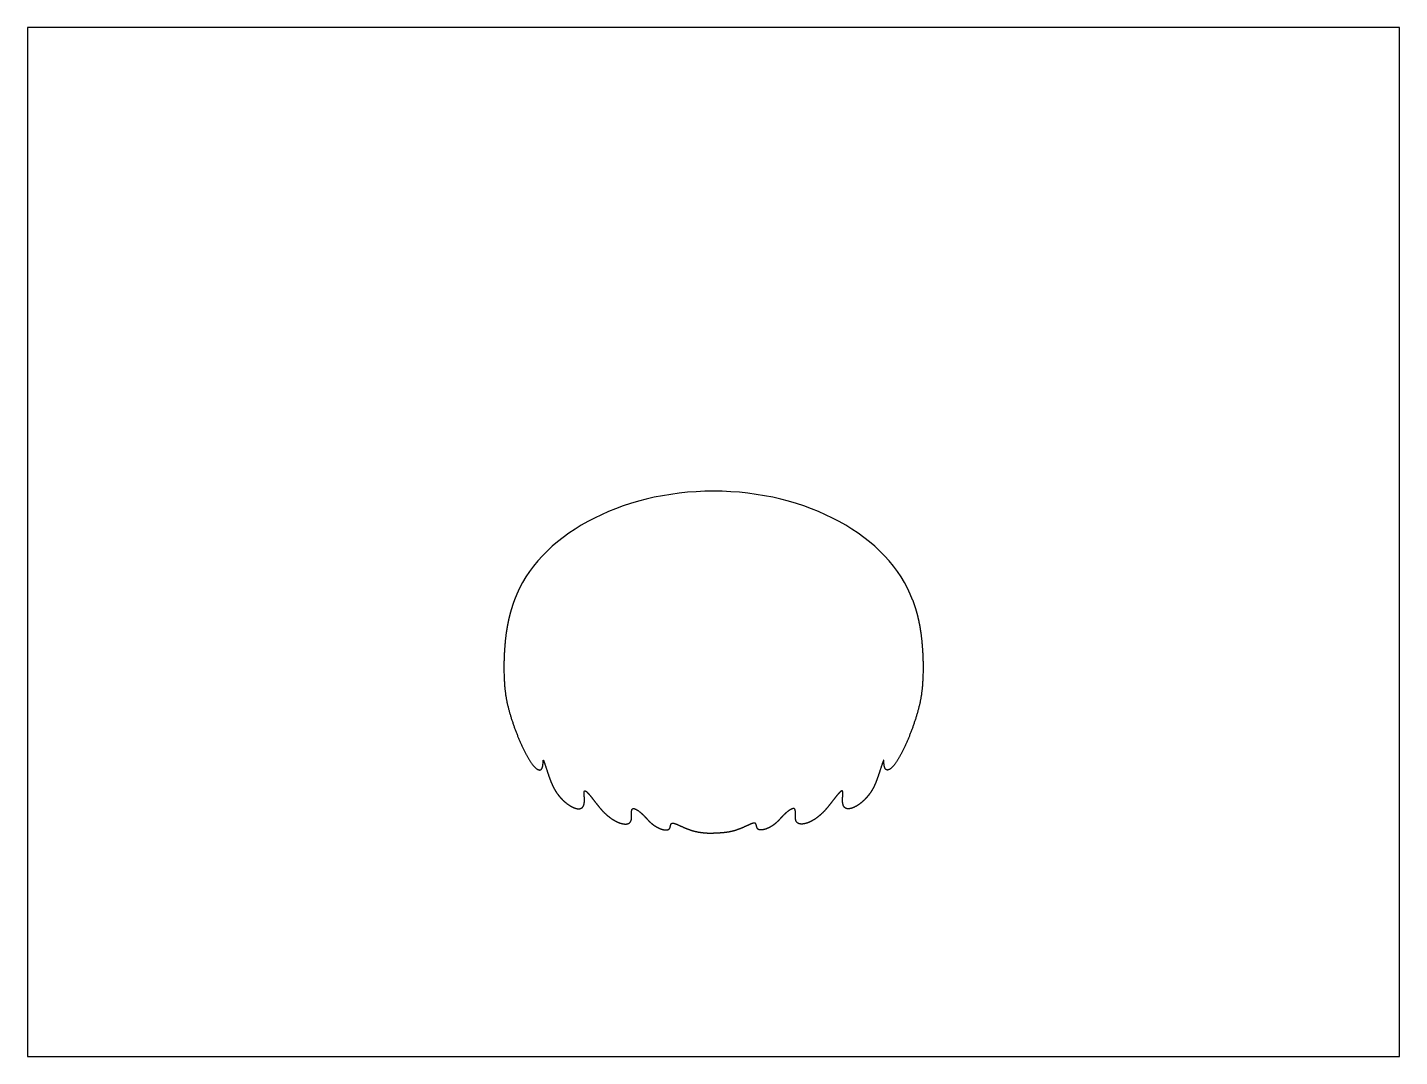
# Model space of a CAD drawing. Header units: millimetres. Extents: x -200 to 200, y -150 to 150.
import ezdxf

# ---------------------------------------------------------------- set-up
doc = ezdxf.new("R2010")
doc.units = ezdxf.units.MM
doc.layers.get('0').update_dxf_attribs({"linetype": 'CONTINUOUS'})

msp = doc.modelspace()

# ---------------------------------------------------------------- linework, layer by layer
for p, q in [((-200, 150), (-200, -150)), ((200, 150), (-200, 150)), ((200, -150), (200, 150)), ((-200, -150), (200, -150))]:
    msp.add_line(p, q)
msp.add_ellipse((0, -27.68), major_axis=(-60, 0), ratio=0.708333, start_param=3.398142, end_param=6.026636)
for points in [[(-58.04, -16.9), (-58.29, -17.59), (-58.53, -18.29), (-58.76, -18.98), (-58.97, -19.68), (-59.16, -20.37)], [(58.04, -16.9), (58.29, -17.59), (58.53, -18.29), (58.76, -18.98), (58.97, -19.68), (59.16, -20.37)]]:
    msp.add_open_spline(points, degree=5)
for points, knots in [([(-59.16, -20.37), (-59.31, -20.88), (-59.54, -21.75), (-59.74, -22.63), (-59.93, -23.53), (-60.1, -24.44), (-60.16, -24.81)], [0, 0, 0, 0, 0, 0, 0.01052632, 0.0177495, 0.0177495, 0.0177495, 0.0177495, 0.0177495, 0.0177495]), ([(59.16, -20.37), (59.31, -20.88), (59.54, -21.75), (59.74, -22.63), (59.93, -23.53), (60.1, -24.44), (60.16, -24.81)], [0, 0, 0, 0, 0, 0, 0.01052632, 0.0177495, 0.0177495, 0.0177495, 0.0177495, 0.0177495, 0.0177495]), ([(-60.16, -24.81), (-60.19, -24.98), (-60.31, -25.69), (-60.5, -26.95), (-60.73, -28.77), (-60.93, -31.13), (-61.07, -33.81), (-61.11, -36.36), (-61.08, -38.75), (-60.98, -40.94), (-60.82, -42.94), (-60.58, -44.79), (-60.26, -46.58), (-59.81, -48.48), (-59.22, -50.58), (-58.48, -52.88), (-57.6, -55.33), (-56.61, -57.83), (-55.53, -60.25), (-54.4, -62.44), (-53.28, -64.28), (-52.22, -65.63), (-51.28, -66.41), (-50.53, -66.6), (-50.01, -66.23), (-49.75, -65.43), (-49.68, -64.48), (-49.68, -63.73), (-49.63, -63.48), (-49.46, -63.85), (-49.16, -64.71), (-48.8, -65.83), (-48.42, -66.99), (-48.06, -68.07), (-47.71, -69.05), (-47.37, -69.96), (-46.99, -70.86), (-46.54, -71.79), (-45.97, -72.78), (-45.23, -73.82), (-44.32, -74.89), (-43.22, -75.93), (-41.97, -76.85), (-40.68, -77.54), (-39.48, -77.87), (-38.51, -77.75), (-37.88, -77.15), (-37.6, -76.12), (-37.6, -74.85), (-37.71, -73.63), (-37.75, -72.75), (-37.56, -72.4), (-37.08, -72.66), (-36.38, -73.4), (-35.53, -74.44), (-34.67, -75.57), (-33.85, -76.62), (-33.09, -77.57), (-32.33, -78.43), (-31.5, -79.25), (-30.55, -80.09), (-29.4, -80.93), (-28.06, -81.67), (-26.67, -82.18), (-25.41, -82.33), (-24.46, -82.04), (-23.94, -81.32), (-23.81, -80.27), (-23.89, -79.13), (-23.91, -78.18), (-23.68, -77.65), (-23.1, -77.64), (-22.25, -78.07), (-21.29, -78.79), (-20.39, -79.63), (-19.63, -80.46), (-18.94, -81.23), (-18.23, -81.94), (-17.4, -82.6), (-16.38, -83.22), (-15.24, -83.72), (-14.14, -84.01), (-13.27, -83.98), (-12.75, -83.6), (-12.56, -82.97), (-12.49, -82.33), (-12.26, -81.92), (-11.71, -81.9), (-10.83, -82.21), (-9.69, -82.74), (-8.39, -83.34), (-7.03, -83.88), (-5.65, -84.31), (-4.27, -84.6), (-2.88, -84.78), (-1.75, -84.85), (-0.88, -84.87), (-0.3, -84.88), (0, -84.88)], [0.0177495, 0.0177495, 0.0177495, 0.0177495, 0.0177495, 0.0177495, 0.0210526, 0.0315789, 0.0421053, 0.0526316, 0.0631579, 0.0736842, 0.0842105, 0.0947368, 0.1052632, 0.1157895, 0.1263158, 0.1368421, 0.1473684, 0.1578947, 0.1684211, 0.1789474, 0.1894737, 0.2, 0.2105263, 0.2210526, 0.2315789, 0.2421053, 0.2526316, 0.2631579, 0.2736842, 0.2842105, 0.2947368, 0.3052632, 0.3157895, 0.3263158, 0.3368421, 0.3473684, 0.3578947, 0.3684211, 0.3789474, 0.3894737, 0.4, 0.4105263, 0.4210526, 0.4315789, 0.4421053, 0.4526316, 0.4631579, 0.4736842, 0.4842105, 0.4947368, 0.5052632, 0.5157895, 0.5263158, 0.5368421, 0.5473684, 0.5578947, 0.5684211, 0.5789474, 0.5894737, 0.6, 0.6105263, 0.6210526, 0.6315789, 0.6421053, 0.6526316, 0.6631579, 0.6736842, 0.6842105, 0.6947368, 0.7052632, 0.7157895, 0.7263158, 0.7368421, 0.7473684, 0.7578947, 0.7684211, 0.7789474, 0.7894737, 0.8, 0.8105263, 0.8210526, 0.8315789, 0.8421053, 0.8526316, 0.8631579, 0.8736842, 0.8842105, 0.8947368, 0.9052632, 0.9157895, 0.9263158, 0.9368421, 0.9473684, 0.9578947, 0.9684211, 0.9789474, 0.9894737, 1, 1, 1, 1, 1, 1]), ([(60.16, -24.81), (60.19, -24.98), (60.31, -25.69), (60.5, -26.95), (60.73, -28.77), (60.93, -31.13), (61.07, -33.81), (61.11, -36.36), (61.08, -38.75), (60.98, -40.94), (60.82, -42.94), (60.58, -44.79), (60.26, -46.58), (59.81, -48.48), (59.22, -50.58), (58.48, -52.88), (57.6, -55.33), (56.61, -57.83), (55.53, -60.25), (54.4, -62.44), (53.28, -64.28), (52.22, -65.63), (51.28, -66.41), (50.53, -66.6), (50.01, -66.23), (49.75, -65.43), (49.68, -64.48), (49.68, -63.73), (49.63, -63.48), (49.46, -63.85), (49.16, -64.71), (48.8, -65.83), (48.42, -66.99), (48.06, -68.07), (47.71, -69.05), (47.37, -69.96), (46.99, -70.86), (46.54, -71.79), (45.97, -72.78), (45.23, -73.82), (44.32, -74.89), (43.22, -75.93), (41.97, -76.85), (40.68, -77.54), (39.48, -77.87), (38.51, -77.75), (37.88, -77.15), (37.6, -76.12), (37.6, -74.85), (37.71, -73.63), (37.75, -72.75), (37.56, -72.4), (37.08, -72.66), (36.38, -73.4), (35.53, -74.44), (34.67, -75.57), (33.85, -76.62), (33.09, -77.57), (32.33, -78.43), (31.5, -79.25), (30.55, -80.09), (29.4, -80.93), (28.06, -81.67), (26.67, -82.18), (25.41, -82.33), (24.46, -82.04), (23.94, -81.32), (23.81, -80.27), (23.89, -79.13), (23.91, -78.18), (23.68, -77.65), (23.1, -77.64), (22.25, -78.07), (21.29, -78.79), (20.39, -79.63), (19.63, -80.46), (18.94, -81.23), (18.23, -81.94), (17.4, -82.6), (16.38, -83.22), (15.24, -83.72), (14.14, -84.01), (13.27, -83.98), (12.75, -83.6), (12.56, -82.97), (12.49, -82.33), (12.26, -81.92), (11.71, -81.9), (10.83, -82.21), (9.69, -82.74), (8.39, -83.34), (7.03, -83.88), (5.65, -84.31), (4.27, -84.6), (2.88, -84.78), (1.75, -84.85), (0.88, -84.87), (0.3, -84.88), (0, -84.88)], [0.0177495, 0.0177495, 0.0177495, 0.0177495, 0.0177495, 0.0177495, 0.0210526, 0.0315789, 0.0421053, 0.0526316, 0.0631579, 0.0736842, 0.0842105, 0.0947368, 0.1052632, 0.1157895, 0.1263158, 0.1368421, 0.1473684, 0.1578947, 0.1684211, 0.1789474, 0.1894737, 0.2, 0.2105263, 0.2210526, 0.2315789, 0.2421053, 0.2526316, 0.2631579, 0.2736842, 0.2842105, 0.2947368, 0.3052632, 0.3157895, 0.3263158, 0.3368421, 0.3473684, 0.3578947, 0.3684211, 0.3789474, 0.3894737, 0.4, 0.4105263, 0.4210526, 0.4315789, 0.4421053, 0.4526316, 0.4631579, 0.4736842, 0.4842105, 0.4947368, 0.5052632, 0.5157895, 0.5263158, 0.5368421, 0.5473684, 0.5578947, 0.5684211, 0.5789474, 0.5894737, 0.6, 0.6105263, 0.6210526, 0.6315789, 0.6421053, 0.6526316, 0.6631579, 0.6736842, 0.6842105, 0.6947368, 0.7052632, 0.7157895, 0.7263158, 0.7368421, 0.7473684, 0.7578947, 0.7684211, 0.7789474, 0.7894737, 0.8, 0.8105263, 0.8210526, 0.8315789, 0.8421053, 0.8526316, 0.8631579, 0.8736842, 0.8842105, 0.8947368, 0.9052632, 0.9157895, 0.9263158, 0.9368421, 0.9473684, 0.9578947, 0.9684211, 0.9789474, 0.9894737, 1, 1, 1, 1, 1, 1])]:
    msp.add_open_spline(points, degree=5, knots=knots)

doc.saveas('drawing.dxf')
